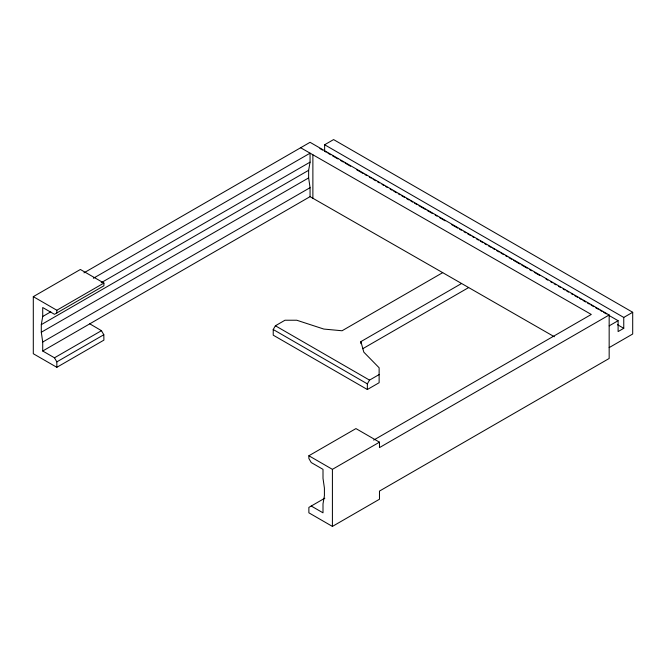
<?xml version="1.0" encoding="UTF-8"?>
<svg xmlns="http://www.w3.org/2000/svg" width="666" height="666" viewBox="0 0 666 666"><rect width="100%" height="100%" fill="white"/><g stroke="black" fill="none" stroke-linecap="round" stroke-linejoin="round"><path stroke-width="1" d="M56.835 367.307L56.835 361.871L54.479 357.8L42.716 351.007L42.716 342.033L41.3 332.251L41.3 324.642L42.716 316.492L42.716 307.525L54.479 314.319L103.904 285.781L103.904 283.067L80.37 269.48L33.3 296.653L33.3 353.721L56.835 367.307L103.904 340.135L103.813 334.748L101.457 330.677L89.777 323.826M42.716 351.007L310.056 196.653L310.056 187.687L308.641 177.905L308.641 170.296L310.056 162.146L310.056 153.18L93.373 278.271M461.521 283.525L360.889 341.625L363.827 352.156L379.129 367.782L379.129 382.725L367.357 389.518L273.226 335.173L273.226 329.52L275.391 325.774L284.99 320.229L296.761 320.229L323.826 329.062L342.058 330.761L442.699 272.652L554.337 336.746M367.357 389.518L367.357 383.866L369.522 380.12L379.129 374.575M83.966 272.835L310.056 142.308L609.165 314.993L609.165 358.475L379.478 491.083L379.478 499.234L332.409 526.415L308.874 512.82L308.874 507.392L324.833 498.176M324.642 150.683L324.642 144.755L333.591 139.585L632.7 312.279L632.7 334.016L609.165 347.602M42.716 316.492L50.816 311.813M101.224 282.709L310.056 162.146M33.3 296.653L56.835 310.239L103.904 283.067M41.3 324.642L308.641 170.296M41.3 332.251L308.641 177.905M42.716 342.033L310.056 187.687M54.479 357.8L101.457 330.677M56.835 361.871L103.813 334.748M362.687 348.743L468.639 287.57M311.23 506.027L323.002 512.82L323.002 503.854L324.409 495.704L324.409 488.095L323.002 478.313L323.002 469.347L311.23 462.554L308.874 458.474L308.874 455.76L355.944 428.588L379.478 442.174L379.478 447.602L609.165 314.993M373.659 440.093L591.283 314.452L300.641 147.744M308.874 455.76L332.409 469.347L379.478 442.174M609.165 325.865L618.106 320.704L618.106 331.576L623.759 328.313L623.759 317.441L324.642 144.755M623.759 317.441L632.7 312.279M310.056 196.653L442.699 272.652M319.896 148.535L322.602 150.091M324.4 151.132L326.207 152.173M328.005 153.213L330.711 154.778M332.509 155.819L337.92 158.933M340.617 160.498L343.323 162.054M345.121 163.095L350.532 166.217M356.834 169.863L363.145 173.501M364.943 174.542L366.75 175.583M369.447 177.139L371.253 178.18M373.052 179.221L375.757 180.786M377.555 181.826L379.362 182.867M382.059 184.424L383.866 185.464M385.664 186.505L387.47 187.546M390.168 189.102L391.974 190.143M393.773 191.184L396.478 192.749M398.276 193.789L400.083 194.83M401.881 195.871L404.587 197.427M406.385 198.468L409.09 200.025M410.897 201.065L412.695 202.106M414.493 203.147L417.199 204.712M419.006 205.752L425.308 209.39M427.114 210.431L432.517 213.553M435.223 215.11L437.021 216.15M439.727 217.715L445.129 220.837M451.431 224.475L457.742 228.113M459.54 229.154L461.347 230.195M464.052 231.76L465.85 232.8M467.649 233.841L470.354 235.398M472.161 236.438L473.959 237.479M476.665 239.036L478.463 240.076M480.269 241.117L482.967 242.682M484.773 243.723L486.571 244.763M488.378 245.804L491.075 247.361M492.882 248.401L494.68 249.442M496.486 250.483L499.184 252.039M500.99 253.08L503.687 254.645M505.494 255.686L507.292 256.726M509.099 257.767L511.796 259.324M513.603 260.364L519.905 264.011M521.711 265.051L527.114 268.165M529.82 269.73L531.618 270.771M534.323 272.327L539.726 275.449M546.037 279.087L547.835 280.128M550.541 281.693L552.339 282.734M554.145 283.774L555.943 284.815M558.649 286.372L560.447 287.412M563.153 288.977L564.951 290.018M566.758 291.059L568.556 292.099M571.262 293.656L573.06 294.697M574.866 295.737L577.564 297.294M579.37 298.335L581.168 299.375M582.975 300.416L585.672 301.981M587.479 303.022L589.277 304.062M591.083 305.103L593.781 306.66M595.587 307.7L598.284 309.257M600.091 310.298L601.889 311.338M603.696 312.379L606.393 313.944M608.2 314.985L618.106 320.704M617.449 324.675L623.759 328.313M275.391 325.774L369.522 380.12M273.226 329.52L367.357 383.866M360.889 341.625L360.889 343.664M332.409 469.347L332.409 526.415M312.878 154.803L312.878 198.285M56.835 310.239L56.835 312.962"/></g></svg>
